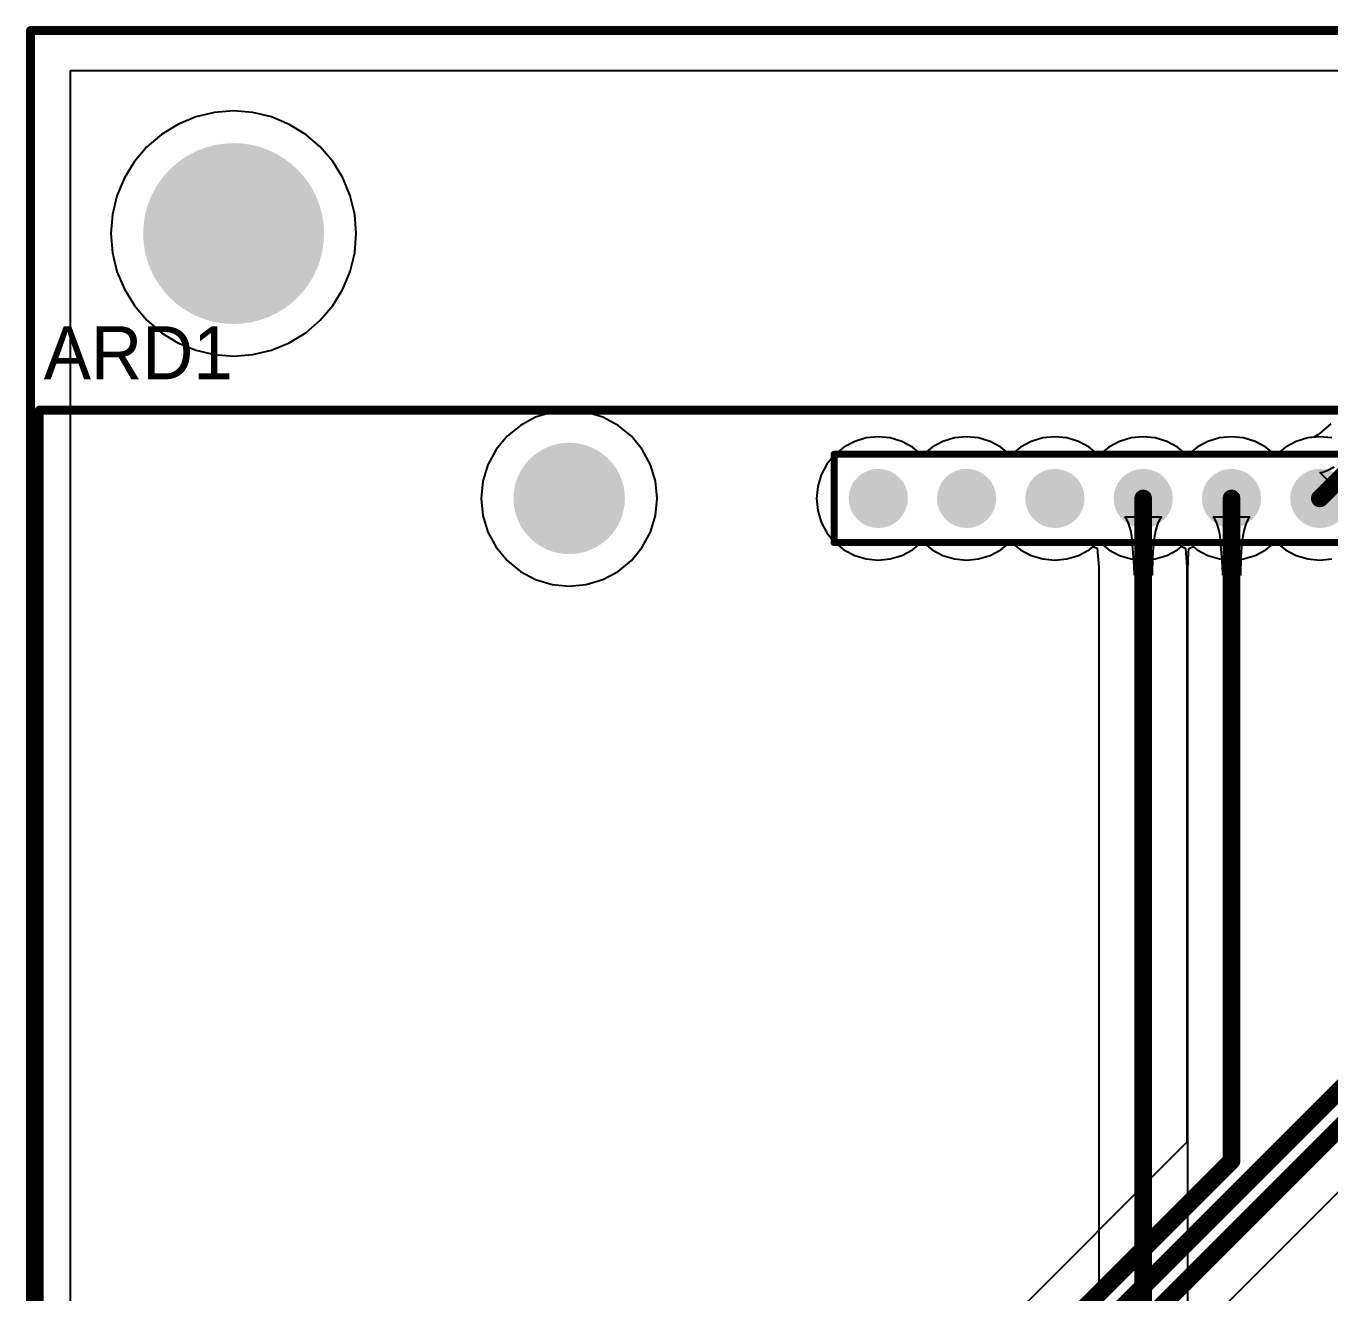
# Model space of a CAD drawing. Header units: millimetres. Extents: x 0 to 190, y 0 to 100.
# Drawn here: x -0.13 to 37.37, y 63.76 to 100.2 of the extents above; entities that cross this region are included whole.
import ezdxf

# ---------------------------------------------------------------- set-up
doc = ezdxf.new("R2010")
doc.units = ezdxf.units.MM
for name, color, linetype in [('BottomLayer', 5, 'Continuous'), ('BottomSolder', 6, 'Continuous'), ('KeepOutLayer', 6, 'Continuous'), ('Mechanical1', 6, 'Continuous'), ('MultiLayer', 9, 'Continuous'), ('PadHoleLayer', 156, 'Continuous'), ('TopLayer', 1, 'Continuous'), ('TopOverlay', 2, 'Continuous'), ('TopSolder', 216, 'Continuous'), ('ViaHoleLayer', 16, 'Continuous')]:
    doc.layers.add(name, color=color, linetype=linetype)

msp = doc.modelspace()

# ---------------------------------------------------------------- hatches: boundary and pattern name
at = {"layer": 'BottomLayer'}
h = msp.add_hatch(color=5, dxfattribs=at)
edge = h.paths.add_edge_path()
edge.add_arc((5.842, 94.234), 2.5, 0, 360)
h = msp.add_hatch(color=5, dxfattribs=at)
edge = h.paths.add_edge_path()
edge.add_arc((15.494, 86.614), 1.5, 0, 360)
h = msp.add_hatch(color=5, dxfattribs=at)
edge = h.paths.add_edge_path()
edge.add_arc((24.384, 86.614), 0.75, 0, 360)
h = msp.add_hatch(color=5, dxfattribs=at)
edge = h.paths.add_edge_path()
edge.add_arc((26.924, 86.614), 0.75, 0, 360)
h = msp.add_hatch(color=5, dxfattribs=at)
edge = h.paths.add_edge_path()
edge.add_arc((29.464, 86.614), 0.75, 0, 360)
h = msp.add_hatch(color=5, dxfattribs=at)
edge = h.paths.add_edge_path()
edge.add_arc((32.004, 86.614), 0.75, 0, 360)
h = msp.add_hatch(color=5, dxfattribs=at)
edge = h.paths.add_edge_path()
edge.add_arc((34.544, 86.614), 0.75, 0, 360)
h = msp.add_hatch(color=5, dxfattribs=at)
edge = h.paths.add_edge_path()
edge.add_arc((37.084, 86.614), 0.75, 0, 360)
at = {"layer": 'BottomSolder'}
h = msp.add_hatch(color=6, dxfattribs=at)
edge = h.paths.add_edge_path()
edge.add_arc((5.842, 94.234), 2.602, 0, 360)
h = msp.add_hatch(color=6, dxfattribs=at)
edge = h.paths.add_edge_path()
edge.add_arc((15.494, 86.614), 1.602, 0, 360)
h = msp.add_hatch(color=6, dxfattribs=at)
edge = h.paths.add_edge_path()
edge.add_arc((24.384, 86.614), 0.852, 0, 360)
h = msp.add_hatch(color=6, dxfattribs=at)
edge = h.paths.add_edge_path()
edge.add_arc((26.924, 86.614), 0.852, 0, 360)
h = msp.add_hatch(color=6, dxfattribs=at)
edge = h.paths.add_edge_path()
edge.add_arc((29.464, 86.614), 0.852, 0, 360)
h = msp.add_hatch(color=6, dxfattribs=at)
edge = h.paths.add_edge_path()
edge.add_arc((32.004, 86.614), 0.852, 0, 360)
h = msp.add_hatch(color=6, dxfattribs=at)
edge = h.paths.add_edge_path()
edge.add_arc((34.544, 86.614), 0.852, 0, 360)
h = msp.add_hatch(color=6, dxfattribs=at)
edge = h.paths.add_edge_path()
edge.add_arc((37.084, 86.614), 0.852, 0, 360)
at = {"layer": 'MultiLayer'}
h = msp.add_hatch(color=9, dxfattribs=at)
edge = h.paths.add_edge_path()
edge.add_arc((5.842, 94.234), 2.5, 0, 360)
h = msp.add_hatch(color=9, dxfattribs=at)
edge = h.paths.add_edge_path()
edge.add_arc((24.384, 86.614), 0.75, 0, 360)
h = msp.add_hatch(color=9, dxfattribs=at)
edge = h.paths.add_edge_path()
edge.add_arc((26.924, 86.614), 0.75, 0, 360)
h = msp.add_hatch(color=9, dxfattribs=at)
edge = h.paths.add_edge_path()
edge.add_arc((29.464, 86.614), 0.75, 0, 360)
h = msp.add_hatch(color=9, dxfattribs=at)
edge = h.paths.add_edge_path()
edge.add_arc((32.004, 86.614), 0.75, 0, 360)
h = msp.add_hatch(color=9, dxfattribs=at)
edge = h.paths.add_edge_path()
edge.add_arc((34.544, 86.614), 0.75, 0, 360)
h = msp.add_hatch(color=9, dxfattribs=at)
edge = h.paths.add_edge_path()
edge.add_arc((37.084, 86.614), 0.75, 0, 360)
at = {"layer": 'PadHoleLayer'}
h = msp.add_hatch(color=156, dxfattribs=at)
edge = h.paths.add_edge_path()
edge.add_arc((5.842, 94.234), 1.75, 0, 360)
h = msp.add_hatch(color=156, dxfattribs=at)
edge = h.paths.add_edge_path()
edge.add_arc((24.384, 86.614), 0.45, 0, 360)
h = msp.add_hatch(color=156, dxfattribs=at)
edge = h.paths.add_edge_path()
edge.add_arc((26.924, 86.614), 0.45, 0, 360)
h = msp.add_hatch(color=156, dxfattribs=at)
edge = h.paths.add_edge_path()
edge.add_arc((29.464, 86.614), 0.45, 0, 360)
h = msp.add_hatch(color=156, dxfattribs=at)
edge = h.paths.add_edge_path()
edge.add_arc((32.004, 86.614), 0.45, 0, 360)
h = msp.add_hatch(color=156, dxfattribs=at)
edge = h.paths.add_edge_path()
edge.add_arc((34.544, 86.614), 0.45, 0, 360)
h = msp.add_hatch(color=156, dxfattribs=at)
edge = h.paths.add_edge_path()
edge.add_arc((37.084, 86.614), 0.45, 0, 360)
at = {"layer": 'TopLayer'}
h = msp.add_hatch(color=1, dxfattribs=at)
edge = h.paths.add_edge_path()
edge.add_arc((5.842, 94.234), 2.5, 0, 360)
h = msp.add_hatch(color=1, dxfattribs=at)
edge = h.paths.add_edge_path()
edge.add_arc((15.494, 86.614), 1.5, 0, 360)
h = msp.add_hatch(color=1, dxfattribs=at)
edge = h.paths.add_edge_path()
edge.add_arc((24.384, 86.614), 0.75, 0, 360)
h = msp.add_hatch(color=1, dxfattribs=at)
edge = h.paths.add_edge_path()
edge.add_arc((26.924, 86.614), 0.75, 0, 360)
h = msp.add_hatch(color=1, dxfattribs=at)
edge = h.paths.add_edge_path()
edge.add_arc((29.464, 86.614), 0.75, 0, 360)
h = msp.add_hatch(color=1, dxfattribs=at)
edge = h.paths.add_edge_path()
edge.add_arc((32.004, 86.614), 0.75, 0, 360)
h = msp.add_hatch(color=1, dxfattribs=at)
edge = h.paths.add_edge_path()
edge.add_arc((34.544, 86.614), 0.75, 0, 360)
h = msp.add_hatch(color=1, dxfattribs=at)
edge = h.paths.add_edge_path()
edge.add_arc((37.084, 86.614), 0.75, 0, 360)
at = {"layer": 'TopSolder'}
h = msp.add_hatch(color=216, dxfattribs=at)
edge = h.paths.add_edge_path()
edge.add_arc((5.842, 94.234), 2.602, 0, 360)
h = msp.add_hatch(color=216, dxfattribs=at)
edge = h.paths.add_edge_path()
edge.add_arc((15.494, 86.614), 1.602, 0, 360)
h = msp.add_hatch(color=216, dxfattribs=at)
edge = h.paths.add_edge_path()
edge.add_arc((24.384, 86.614), 0.852, 0, 360)
h = msp.add_hatch(color=216, dxfattribs=at)
edge = h.paths.add_edge_path()
edge.add_arc((26.924, 86.614), 0.852, 0, 360)
h = msp.add_hatch(color=216, dxfattribs=at)
edge = h.paths.add_edge_path()
edge.add_arc((29.464, 86.614), 0.852, 0, 360)
h = msp.add_hatch(color=216, dxfattribs=at)
edge = h.paths.add_edge_path()
edge.add_arc((32.004, 86.614), 0.852, 0, 360)
h = msp.add_hatch(color=216, dxfattribs=at)
edge = h.paths.add_edge_path()
edge.add_arc((34.544, 86.614), 0.852, 0, 360)
h = msp.add_hatch(color=216, dxfattribs=at)
edge = h.paths.add_edge_path()
edge.add_arc((37.084, 86.614), 0.852, 0, 360)
at = {"layer": 'ViaHoleLayer'}
h = msp.add_hatch(color=16, dxfattribs=at)
edge = h.paths.add_edge_path()
edge.add_arc((15.494, 86.614), 1.5, 0, 360)

# ---------------------------------------------------------------- linework, layer by layer
at = {"layer": 'BottomLayer'}
for p, q in [((1.153, 1.175), (1.153, 98.923)), ((1.153, 98.923), (188.966, 98.923)), ((4.752, 97.588), (4.241, 97.376)), ((5.29, 97.717), (4.752, 97.588)), ((5.842, 97.761), (5.29, 97.717)), ((6.394, 97.717), (5.842, 97.761)), ((6.932, 97.588), (6.394, 97.717)), ((7.443, 97.376), (6.932, 97.588)), ((4.241, 97.376), (3.769, 97.087)), ((7.915, 97.087), (7.443, 97.376)), ((3.769, 97.087), (3.348, 96.728)), ((8.336, 96.728), (7.915, 97.087)), ((3.348, 96.728), (2.989, 96.307)), ((8.695, 96.307), (8.336, 96.728)), ((2.989, 96.307), (2.7, 95.835)), ((8.984, 95.835), (8.695, 96.307)), ((2.7, 95.835), (2.488, 95.324)), ((9.196, 95.324), (8.984, 95.835)), ((2.488, 95.324), (2.359, 94.786)), ((9.325, 94.786), (9.196, 95.324)), ((2.359, 94.786), (2.315, 94.234)), ((9.369, 94.234), (9.325, 94.786)), ((2.315, 94.234), (2.359, 93.682)), ((9.325, 93.682), (9.369, 94.234)), ((2.359, 93.682), (2.488, 93.144)), ((9.196, 93.144), (9.325, 93.682)), ((2.488, 93.144), (2.7, 92.633)), ((8.984, 92.633), (9.196, 93.144)), ((2.7, 92.633), (2.989, 92.161)), ((8.695, 92.161), (8.984, 92.633)), ((2.989, 92.161), (3.348, 91.74)), ((8.336, 91.74), (8.695, 92.161)), ((3.348, 91.74), (3.769, 91.381)), ((7.915, 91.381), (8.336, 91.74)), ((3.769, 91.381), (4.241, 91.092)), ((7.443, 91.092), (7.915, 91.381)), ((4.241, 91.092), (4.752, 90.88)), ((4.752, 90.88), (5.29, 90.751)), ((6.394, 90.751), (6.932, 90.88)), ((6.932, 90.88), (7.443, 91.092)), ((5.29, 90.751), (5.842, 90.707)), ((5.842, 90.707), (6.394, 90.751)), ((14.527, 88.95), (14.089, 88.716)), ((15.001, 89.094), (14.527, 88.95)), ((15.494, 89.142), (15.001, 89.094)), ((15.987, 89.094), (15.494, 89.142)), ((16.461, 88.95), (15.987, 89.094)), ((16.899, 88.716), (16.461, 88.95)), ((14.089, 88.716), (13.706, 88.402)), ((17.282, 88.402), (16.899, 88.716)), ((37.126, 88.519), (37.029, 88.446)), ((37.404, 88.757), (37.126, 88.519)), ((13.706, 88.402), (13.392, 88.019)), ((17.596, 88.019), (17.282, 88.402)), ((23.705, 88.253), (23.398, 88.089)), ((24.038, 88.354), (23.705, 88.253)), ((24.384, 88.389), (24.038, 88.354)), ((24.73, 88.354), (24.384, 88.389)), ((25.063, 88.253), (24.73, 88.354)), ((25.37, 88.089), (25.063, 88.253)), ((26.245, 88.253), (25.938, 88.089)), ((26.578, 88.354), (26.245, 88.253)), ((26.924, 88.389), (26.578, 88.354)), ((27.27, 88.354), (26.924, 88.389)), ((27.603, 88.253), (27.27, 88.354)), ((27.91, 88.089), (27.603, 88.253)), ((28.785, 88.253), (28.478, 88.089)), ((29.118, 88.354), (28.785, 88.253)), ((29.464, 88.389), (29.118, 88.354)), ((29.81, 88.354), (29.464, 88.389)), ((30.143, 88.253), (29.81, 88.354)), ((30.45, 88.089), (30.143, 88.253)), ((31.325, 88.253), (31.018, 88.089)), ((31.658, 88.354), (31.325, 88.253)), ((32.004, 88.389), (31.658, 88.354)), ((32.35, 88.354), (32.004, 88.389)), ((32.683, 88.253), (32.35, 88.354)), ((32.99, 88.089), (32.683, 88.253)), ((33.865, 88.253), (33.558, 88.089)), ((34.198, 88.354), (33.865, 88.253)), ((34.544, 88.389), (34.198, 88.354)), ((34.89, 88.354), (34.544, 88.389)), ((35.223, 88.253), (34.89, 88.354)), ((35.53, 88.089), (35.223, 88.253)), ((36.405, 88.253), (36.098, 88.089)), ((36.738, 88.354), (36.405, 88.253)), ((36.914, 88.372), (36.738, 88.354)), ((36.949, 88.392), (36.914, 88.372)), ((37.029, 88.446), (36.949, 88.392)), ((13.392, 88.019), (13.158, 87.581)), ((17.83, 87.581), (17.596, 88.019)), ((23.129, 87.869), (22.909, 87.6)), ((23.398, 88.089), (23.129, 87.869)), ((25.639, 87.869), (25.37, 88.089)), ((25.669, 87.869), (25.639, 87.869)), ((25.938, 88.089), (25.669, 87.869)), ((28.179, 87.869), (27.91, 88.089)), ((28.209, 87.869), (28.179, 87.869)), ((28.478, 88.089), (28.209, 87.869)), ((30.719, 87.869), (30.45, 88.089)), ((30.749, 87.869), (30.719, 87.869)), ((31.018, 88.089), (30.749, 87.869)), ((33.259, 87.869), (32.99, 88.089)), ((33.289, 87.869), (33.259, 87.869)), ((33.558, 88.089), (33.289, 87.869)), ((35.799, 87.869), (35.53, 88.089)), ((35.829, 87.869), (35.799, 87.869)), ((36.098, 88.089), (35.829, 87.869)), ((13.158, 87.581), (13.014, 87.107)), ((17.974, 87.107), (17.83, 87.581)), ((22.909, 87.6), (22.745, 87.293)), ((37.168, 87.374), (37.264, 87.404)), ((37.264, 87.404), (37.372, 87.453)), ((37.372, 87.453), (37.492, 87.522)), ((13.014, 87.107), (12.966, 86.614)), ((18.022, 86.614), (17.974, 87.107)), ((22.745, 87.293), (22.644, 86.96)), ((37.084, 87.364), (37.168, 87.374)), ((37.834, 86.614), (37.084, 87.364)), ((22.644, 86.96), (22.609, 86.614)), ((12.966, 86.614), (13.014, 86.121)), ((17.974, 86.121), (18.022, 86.614)), ((22.609, 86.614), (22.644, 86.268)), ((22.644, 86.268), (22.745, 85.935)), ((13.014, 86.121), (13.158, 85.647)), ((17.83, 85.647), (17.974, 86.121)), ((22.745, 85.935), (22.909, 85.628)), ((34.066, 86.017), (34.013, 86.084)), ((34.013, 86.084), (35.075, 86.084)), ((34.113, 85.928), (34.066, 86.017)), ((34.154, 85.817), (34.113, 85.928)), ((34.975, 85.928), (34.934, 85.817)), ((35.022, 86.017), (34.975, 85.928)), ((35.075, 86.084), (35.022, 86.017)), ((13.158, 85.647), (13.392, 85.209)), ((17.596, 85.209), (17.83, 85.647)), ((22.909, 85.628), (23.129, 85.359)), ((34.19, 85.683), (34.154, 85.817)), ((34.221, 85.527), (34.19, 85.683)), ((34.287, 84.677), (34.221, 85.527)), ((34.867, 85.527), (34.842, 85.348)), ((34.898, 85.683), (34.867, 85.527)), ((34.934, 85.817), (34.898, 85.683)), ((13.392, 85.209), (13.706, 84.826)), ((17.282, 84.826), (17.596, 85.209)), ((23.129, 85.359), (23.398, 85.139)), ((23.398, 85.139), (23.705, 84.975)), ((25.063, 84.975), (25.37, 85.139)), ((25.37, 85.139), (25.639, 85.359)), ((25.639, 85.359), (25.669, 85.359)), ((25.669, 85.359), (25.938, 85.139)), ((25.938, 85.139), (26.245, 84.975)), ((27.603, 84.975), (27.91, 85.139)), ((27.91, 85.139), (28.179, 85.359)), ((28.179, 85.359), (28.209, 85.359)), ((28.209, 85.359), (28.478, 85.139)), ((28.478, 85.139), (28.785, 84.975)), ((30.143, 84.975), (30.45, 85.139)), ((30.45, 85.139), (30.719, 85.359)), ((30.719, 85.359), (30.749, 85.359)), ((30.749, 85.359), (31.018, 85.139)), ((31.018, 85.139), (31.325, 84.975)), ((32.683, 84.975), (32.99, 85.139)), ((32.99, 85.139), (33.103, 85.231)), ((33.103, 85.231), (33.22, 85.182)), ((33.22, 85.182), (33.263, 84.632)), ((34.842, 85.348), (34.809, 84.923)), ((13.706, 84.826), (14.089, 84.512)), ((16.899, 84.512), (17.282, 84.826)), ((23.705, 84.975), (24.038, 84.874)), ((24.038, 84.874), (24.384, 84.839)), ((24.384, 84.839), (24.73, 84.874)), ((24.73, 84.874), (25.063, 84.975)), ((26.245, 84.975), (26.578, 84.874)), ((26.578, 84.874), (26.924, 84.839)), ((26.924, 84.839), (27.27, 84.874)), ((27.27, 84.874), (27.603, 84.975)), ((28.785, 84.975), (29.118, 84.874)), ((29.118, 84.874), (29.464, 84.839)), ((29.464, 84.839), (29.81, 84.874)), ((29.81, 84.874), (30.143, 84.975)), ((31.325, 84.975), (31.658, 84.874)), ((31.658, 84.874), (32.004, 84.839)), ((32.004, 84.839), (32.35, 84.874)), ((32.35, 84.874), (32.683, 84.975)), ((34.809, 84.923), (34.798, 84.408)), ((14.089, 84.512), (14.527, 84.278)), ((16.461, 84.278), (16.899, 84.512)), ((33.263, 84.632), (33.263, 84.615)), ((33.263, 84.615), (33.263, 68.091)), ((34.29, 84.408), (34.287, 84.677)), ((34.798, 84.408), (34.29, 84.408)), ((14.527, 84.278), (15.001, 84.134)), ((15.001, 84.134), (15.494, 84.086)), ((15.494, 84.086), (15.987, 84.134)), ((15.987, 84.134), (16.461, 84.278)), ((22.109, 51.158), (42.568, 71.617)), ((33.263, 68.091), (18.398, 53.226))]:
    msp.add_line(p, q, dxfattribs=at)
at = {"layer": 'BottomLayer', "const_width": 0.508}
for points in [[(37.084, 86.614), (39.37, 88.9)], [(34.544, 67.56), (34.544, 86.614)], [(20.066, 52.005), (42.483, 74.422)], [(20.828, 51.689), (42.037, 72.898)], [(19.304, 52.32), (34.544, 67.56)]]:
    msp.add_lwpolyline(points, dxfattribs=at)
at = {"layer": 'BottomLayer', "const_width": 0.254}
for points in [[(34.417, 86.614, 1), (34.671, 86.614, 1)], [(36.957, 86.614, 1), (37.211, 86.614, 1)], [(34.417, 67.56, 1), (34.671, 67.56, 1)], [(34.417, 67.56, 1), (34.671, 67.56, 1)]]:
    msp.add_lwpolyline(points, format="xyb", close=True, dxfattribs=at)
at = {"layer": 'KeepOutLayer', "const_width": 0.254}
for points in [[(0, 100.076), (190.119, 100.076)], [(0, 0), (0, 100.076)]]:
    msp.add_lwpolyline(points, dxfattribs=at)
at = {"layer": 'KeepOutLayer', "const_width": 0.127}
msp.add_lwpolyline([(-0.064, 100.076, 1), (0.064, 100.076, 1)], format="xyb", close=True, dxfattribs=at)
msp.add_lwpolyline([(-0.064, 100.076, 1), (0.064, 100.076, 1)], format="xyb", close=True, dxfattribs=at)
at = {"layer": 'Mechanical1', "const_width": 0.254}
for points in [[(0.254, 37.454), (0.254, 89.154)], [(0.254, 89.154), (96.774, 89.154)]]:
    msp.add_lwpolyline(points, dxfattribs=at)
at = {"layer": 'Mechanical1', "const_width": 0.127}
msp.add_lwpolyline([(0.191, 89.154, 1), (0.318, 89.154, 1)], format="xyb", close=True, dxfattribs=at)
msp.add_lwpolyline([(0.191, 89.154, 1), (0.318, 89.154, 1)], format="xyb", close=True, dxfattribs=at)
at = {"layer": 'TopLayer'}
for p, q in [((1.153, 1.175), (1.153, 98.923)), ((1.153, 98.923), (188.966, 98.923)), ((4.752, 97.588), (4.241, 97.376)), ((5.29, 97.717), (4.752, 97.588)), ((5.842, 97.761), (5.29, 97.717)), ((6.394, 97.717), (5.842, 97.761)), ((6.932, 97.588), (6.394, 97.717)), ((7.443, 97.376), (6.932, 97.588)), ((4.241, 97.376), (3.769, 97.087)), ((7.915, 97.087), (7.443, 97.376)), ((3.769, 97.087), (3.348, 96.728)), ((8.336, 96.728), (7.915, 97.087)), ((3.348, 96.728), (2.989, 96.307)), ((8.695, 96.307), (8.336, 96.728)), ((2.989, 96.307), (2.7, 95.835)), ((8.984, 95.835), (8.695, 96.307)), ((2.7, 95.835), (2.488, 95.324)), ((9.196, 95.324), (8.984, 95.835)), ((2.488, 95.324), (2.359, 94.786)), ((9.325, 94.786), (9.196, 95.324)), ((2.359, 94.786), (2.315, 94.234)), ((9.369, 94.234), (9.325, 94.786)), ((2.315, 94.234), (2.359, 93.682)), ((9.325, 93.682), (9.369, 94.234)), ((2.359, 93.682), (2.488, 93.144)), ((9.196, 93.144), (9.325, 93.682)), ((2.488, 93.144), (2.7, 92.633)), ((8.984, 92.633), (9.196, 93.144)), ((2.7, 92.633), (2.989, 92.161)), ((8.695, 92.161), (8.984, 92.633)), ((2.989, 92.161), (3.348, 91.74)), ((8.336, 91.74), (8.695, 92.161)), ((3.348, 91.74), (3.769, 91.381)), ((7.915, 91.381), (8.336, 91.74)), ((3.769, 91.381), (4.241, 91.092)), ((7.443, 91.092), (7.915, 91.381)), ((4.241, 91.092), (4.752, 90.88)), ((4.752, 90.88), (5.29, 90.751)), ((6.394, 90.751), (6.932, 90.88)), ((6.932, 90.88), (7.443, 91.092)), ((5.29, 90.751), (5.842, 90.707)), ((5.842, 90.707), (6.394, 90.751)), ((14.527, 88.95), (14.089, 88.716)), ((15.001, 89.094), (14.527, 88.95)), ((15.494, 89.142), (15.001, 89.094)), ((15.987, 89.094), (15.494, 89.142)), ((16.461, 88.95), (15.987, 89.094)), ((16.899, 88.716), (16.461, 88.95)), ((14.089, 88.716), (13.706, 88.402)), ((17.282, 88.402), (16.899, 88.716)), ((13.706, 88.402), (13.392, 88.019)), ((17.596, 88.019), (17.282, 88.402)), ((23.705, 88.253), (23.398, 88.089)), ((24.038, 88.354), (23.705, 88.253)), ((24.384, 88.389), (24.038, 88.354)), ((24.73, 88.354), (24.384, 88.389)), ((25.063, 88.253), (24.73, 88.354)), ((25.37, 88.089), (25.063, 88.253)), ((26.245, 88.253), (25.938, 88.089)), ((26.578, 88.354), (26.245, 88.253)), ((26.924, 88.389), (26.578, 88.354)), ((27.27, 88.354), (26.924, 88.389)), ((27.603, 88.253), (27.27, 88.354)), ((27.91, 88.089), (27.603, 88.253)), ((28.785, 88.253), (28.478, 88.089)), ((29.118, 88.354), (28.785, 88.253)), ((29.464, 88.389), (29.118, 88.354)), ((29.81, 88.354), (29.464, 88.389)), ((30.143, 88.253), (29.81, 88.354)), ((30.45, 88.089), (30.143, 88.253)), ((31.325, 88.253), (31.018, 88.089)), ((31.658, 88.354), (31.325, 88.253)), ((32.004, 88.389), (31.658, 88.354)), ((32.35, 88.354), (32.004, 88.389)), ((32.683, 88.253), (32.35, 88.354)), ((32.99, 88.089), (32.683, 88.253)), ((33.865, 88.253), (33.558, 88.089)), ((34.198, 88.354), (33.865, 88.253)), ((34.544, 88.389), (34.198, 88.354)), ((34.89, 88.354), (34.544, 88.389)), ((35.223, 88.253), (34.89, 88.354)), ((35.53, 88.089), (35.223, 88.253)), ((36.405, 88.253), (36.098, 88.089)), ((36.738, 88.354), (36.405, 88.253)), ((37.084, 88.389), (36.738, 88.354)), ((37.43, 88.354), (37.084, 88.389)), ((13.392, 88.019), (13.158, 87.581)), ((17.83, 87.581), (17.596, 88.019)), ((23.129, 87.869), (22.909, 87.6)), ((23.398, 88.089), (23.129, 87.869)), ((25.639, 87.869), (25.37, 88.089)), ((25.669, 87.869), (25.639, 87.869)), ((25.938, 88.089), (25.669, 87.869)), ((28.179, 87.869), (27.91, 88.089)), ((28.209, 87.869), (28.179, 87.869)), ((28.478, 88.089), (28.209, 87.869)), ((30.719, 87.869), (30.45, 88.089)), ((30.749, 87.869), (30.719, 87.869)), ((31.018, 88.089), (30.749, 87.869)), ((33.259, 87.869), (32.99, 88.089)), ((33.289, 87.869), (33.259, 87.869)), ((33.558, 88.089), (33.289, 87.869)), ((35.799, 87.869), (35.53, 88.089)), ((35.829, 87.869), (35.799, 87.869)), ((36.098, 88.089), (35.829, 87.869)), ((13.158, 87.581), (13.014, 87.107)), ((17.974, 87.107), (17.83, 87.581)), ((22.909, 87.6), (22.745, 87.293)), ((13.014, 87.107), (12.966, 86.614)), ((18.022, 86.614), (17.974, 87.107)), ((22.745, 87.293), (22.644, 86.96)), ((22.644, 86.96), (22.609, 86.614)), ((12.966, 86.614), (13.014, 86.121)), ((17.974, 86.121), (18.022, 86.614)), ((22.609, 86.614), (22.644, 86.268)), ((22.644, 86.268), (22.745, 85.935)), ((13.014, 86.121), (13.158, 85.647)), ((17.83, 85.647), (17.974, 86.121)), ((22.745, 85.935), (22.909, 85.628)), ((31.526, 86.017), (31.473, 86.084)), ((31.473, 86.084), (32.535, 86.084)), ((31.573, 85.928), (31.526, 86.017)), ((31.614, 85.817), (31.573, 85.928)), ((32.435, 85.928), (32.394, 85.817)), ((32.482, 86.017), (32.435, 85.928)), ((32.535, 86.084), (32.482, 86.017)), ((13.158, 85.647), (13.392, 85.209)), ((17.596, 85.209), (17.83, 85.647)), ((22.909, 85.628), (23.129, 85.359)), ((31.65, 85.683), (31.614, 85.817)), ((31.681, 85.527), (31.65, 85.683)), ((31.747, 84.677), (31.681, 85.527)), ((32.327, 85.527), (32.302, 85.348)), ((32.358, 85.683), (32.327, 85.527)), ((32.394, 85.817), (32.358, 85.683)), ((13.392, 85.209), (13.706, 84.826)), ((17.282, 84.826), (17.596, 85.209)), ((23.129, 85.359), (23.398, 85.139)), ((23.398, 85.139), (23.705, 84.975)), ((25.063, 84.975), (25.37, 85.139)), ((25.37, 85.139), (25.639, 85.359)), ((25.639, 85.359), (25.669, 85.359)), ((25.669, 85.359), (25.938, 85.139)), ((25.938, 85.139), (26.245, 84.975)), ((27.603, 84.975), (27.91, 85.139)), ((27.91, 85.139), (28.179, 85.359)), ((28.179, 85.359), (28.209, 85.359)), ((28.209, 85.359), (28.478, 85.139)), ((28.478, 85.139), (28.785, 84.975)), ((30.143, 84.975), (30.45, 85.139)), ((30.45, 85.139), (30.563, 85.231)), ((30.563, 85.231), (30.68, 85.182)), ((30.68, 85.182), (30.723, 84.632)), ((32.302, 85.348), (32.269, 84.923)), ((33.293, 84.872), (33.316, 85.173)), ((33.316, 85.173), (33.447, 85.229)), ((33.447, 85.229), (33.558, 85.139)), ((33.558, 85.139), (33.865, 84.975)), ((35.223, 84.975), (35.53, 85.139)), ((35.53, 85.139), (35.799, 85.359)), ((35.799, 85.359), (35.829, 85.359)), ((35.829, 85.359), (36.098, 85.139)), ((36.098, 85.139), (36.405, 84.975)), ((13.706, 84.826), (14.089, 84.512)), ((16.899, 84.512), (17.282, 84.826)), ((23.705, 84.975), (24.038, 84.874)), ((24.038, 84.874), (24.384, 84.839)), ((24.384, 84.839), (24.73, 84.874)), ((24.73, 84.874), (25.063, 84.975)), ((26.245, 84.975), (26.578, 84.874)), ((26.578, 84.874), (26.924, 84.839)), ((26.924, 84.839), (27.27, 84.874)), ((27.27, 84.874), (27.603, 84.975)), ((28.785, 84.975), (29.118, 84.874)), ((29.118, 84.874), (29.464, 84.839)), ((29.464, 84.839), (29.81, 84.874)), ((29.81, 84.874), (30.143, 84.975)), ((32.269, 84.923), (32.258, 84.408)), ((33.285, 84.499), (33.293, 84.872)), ((33.865, 84.975), (34.198, 84.874)), ((34.198, 84.874), (34.544, 84.839)), ((34.544, 84.839), (34.89, 84.874)), ((34.89, 84.874), (35.223, 84.975)), ((36.405, 84.975), (36.738, 84.874)), ((36.738, 84.874), (37.084, 84.839)), ((37.084, 84.839), (37.43, 84.874)), ((14.089, 84.512), (14.527, 84.278)), ((16.461, 84.278), (16.899, 84.512)), ((30.723, 84.632), (30.723, 84.615)), ((30.723, 84.615), (30.723, 46.483)), ((31.75, 84.408), (31.747, 84.677)), ((32.258, 84.408), (31.75, 84.408)), ((33.285, 47.014), (33.285, 84.499)), ((14.527, 84.278), (15.001, 84.134)), ((15.001, 84.134), (15.494, 84.086)), ((15.494, 84.086), (15.987, 84.134)), ((15.987, 84.134), (16.461, 84.278))]:
    msp.add_line(p, q, dxfattribs=at)
at = {"layer": 'TopLayer', "const_width": 0.508}
msp.add_lwpolyline([(32.004, 46.483), (32.004, 86.614)], dxfattribs=at)
at = {"layer": 'TopLayer', "const_width": 0.254}
msp.add_lwpolyline([(31.877, 86.614, 1), (32.131, 86.614, 1)], format="xyb", close=True, dxfattribs=at)
at = {"layer": 'TopOverlay', "const_width": 0.2}
for points in [[(23.114, 87.884), (43.434, 87.884)], [(23.114, 85.344), (23.114, 87.884)], [(23.114, 85.344), (43.434, 85.344)]]:
    msp.add_lwpolyline(points, dxfattribs=at)
at = {"layer": 'TopOverlay', "const_width": 0.1}
for points in [[(23.064, 87.884, 1), (23.164, 87.884, 1)], [(23.064, 87.884, 1), (23.164, 87.884, 1)], [(23.064, 85.344, 1), (23.164, 85.344, 1)], [(23.064, 85.344, 1), (23.164, 85.344, 1)]]:
    msp.add_lwpolyline(points, format="xyb", close=True, dxfattribs=at)

# ---------------------------------------------------------------- texts
at = {"layer": 'TopOverlay'}
msp.add_text('ARD1', height=1.524, dxfattribs=at).set_placement((0.381, 90.043))

doc.saveas('drawing.dxf')
